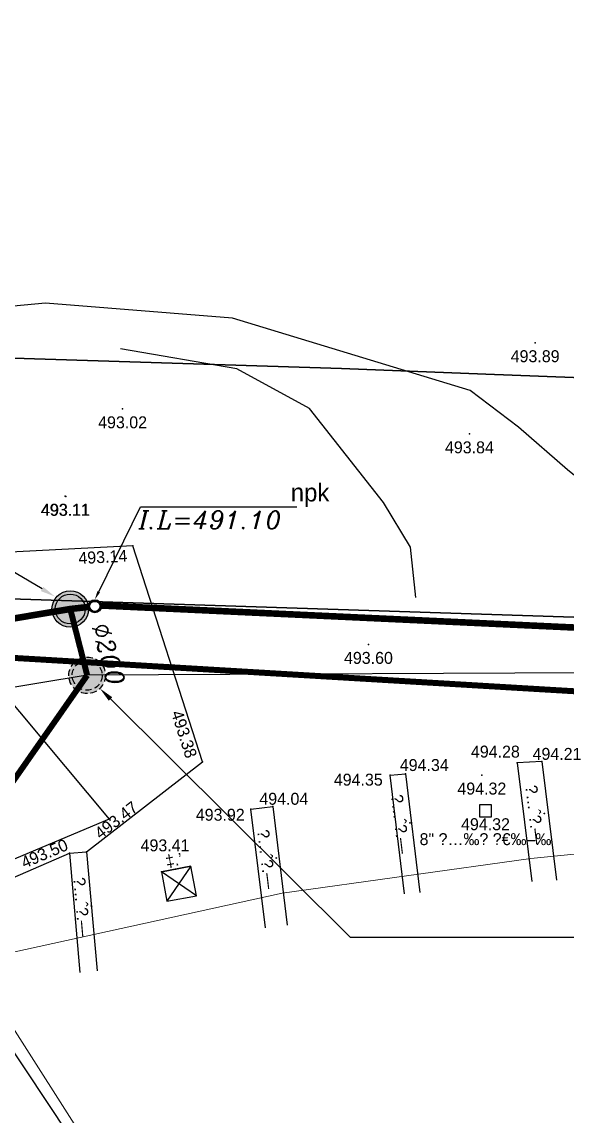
# Model space of a CAD drawing. Header units: metres. Extents: x 222509 to 223547, y 765290 to 766147.
# Drawn here: x 223055.95 to 223074.19, y 765758.05 to 765794.66 of the extents above; entities that cross this region are included whole.
import ezdxf
from ezdxf import colors
from ezdxf.entities.mleader import LeaderData, LeaderLine
from ezdxf.enums import TextEntityAlignment as Align
from ezdxf.math import Vec2, Vec3

# ---------------------------------------------------------------- set-up
doc = ezdxf.new("R2010")
doc.units = ezdxf.units.M
doc.linetypes.add('DASHED', pattern=[19.05, 12.7, -6.35])
for name, color, linetype in [('biuv metuhnan 200', 240, 'Continuous'), ('biuv metuhnan 250', 240, 'Continuous'), ('Biuv-Kayam', 246, 'DASHED'), ('biuv-kayam-lbetol', 244, 'reka-biyuv$0$Reka_new$0$X_LINE-DASH2'), ('Biuv-Metuhnan', 240, 'Continuous'), ('C1600', 3, 'Continuous'), ('M1501', 8, 'Continuous'), ('M2602', 8, 'Continuous'), ('M3001', 253, 'Continuous'), ('M4850', 220, 'Continuous'), ('M6332', 1, 'Continuous'), ('maim kayam', 140, 'DASHED'), ('Sewage-man-names', 240, 'Continuous'), ('TEXT-13', 13, 'Continuous')]:
    doc.layers.add(name, color=color, linetype=linetype)
for name, color, linetype, lineweight in [('C1602_0', 3, 'Continuous', 13), ('M1510', 8, 'Continuous', 25), ('M2401', 8, 'DASHED', 25), ('M2605', 8, 'Continuous', 25)]:
    doc.layers.add(name, color=color, linetype=linetype, lineweight=lineweight)
doc.styles.add('HANIT_TEXT', font='hebtxt')
doc.styles.add('HEBTXT', font='HEBTXT.SHX', dxfattribs={"width": 0.86})
doc.styles.add('ITALIC', font='italic')
doc.styles.add('reka-biyuv$0$Reka_new$0$STANDARD', font='HEB')
doc.styles.get("Standard").update_dxf_attribs({"font": 'arial.ttf'})
doc.styles.add('style10', font='miryl')
doc.linetypes.add('reka-biyuv$0$Reka_new$0$X_LINE-DASH2', pattern='A,0.5,-0.25,0.5,-0.0002,["X",reka-biyuv$0$Reka_new$0$STANDARD,S=0.3,R=0,X=0,Y=-0.14],-0.2', length=1.4502)

# ---------------------------------------------------------------- blocks, each defined once
blk = doc.blocks.new('G$CA04F5F5D')
at = {"layer": 'Biuv-Metuhnan'}
for radius in [0.146, 0.136, 0.126, 0.116]:
    blk.add_circle((0, 0), radius, dxfattribs=at)
blk = doc.blocks.new('shuha-01')
h = blk.add_hatch(color=255)
h.dxf.hatch_style = 1
h.paths.add_polyline_path([(0.411, 0, 1), (-0.411, 0, 1)])
at = {"layer": 'Biuv-Metuhnan'}
h = blk.add_hatch(color=256, dxfattribs=at)
h.paths.add_polyline_path([(0.411, 0, 1), (-0.411, 0, 1)], flags=17)
h.paths.add_polyline_path([(0.503, 0, 1), (-0.503, 0, 1)])
for radius in [0.503, 0.411]:
    blk.add_circle((0, 0), radius, dxfattribs=at)
blk = doc.blocks.new('G$C57783184')
h = blk.add_hatch(color=255)
h.dxf.hatch_style = 1
h.paths.add_polyline_path([(30, 0, 1), (-30, 0, 1)])
at = {"layer": 'Biuv-Kayam'}
h = blk.add_hatch(color=256, dxfattribs=at)
edge = h.paths.add_edge_path(flags=17)
edge.add_arc((0, 0), 30, 180, 540)
edge = h.paths.add_edge_path()
edge.add_arc((0, 0), 36.7, 180, 540)
for radius in [36.7, 30]:
    blk.add_circle((0, 0), radius, dxfattribs=at)
blk = doc.blocks.new('G$C48AC2FB6')
at = {"layer": 'maim kayam', "ltscale": 0.1}
blk.add_lwpolyline([(223137, 765768.647, 0.2, 0.2, 0), (223122.462, 765768.14, 0.2, 0.2, 0), (223107.924, 765769.158, 0.2, 0.2, 0), (223083.851, 765771.701, 0.2, 0.2, 0), (223044.964, 765774.013, 0.2, 0.2, 0), (222992.036, 765772.164, 0.2, 0.2, 0), (222926.762, 765765.458, 0.2, 0.2, 0), (222877.578, 765753.169, 0.2, 0.2, 0)], format="xyseb", dxfattribs=at)
blk = doc.blocks.new('M1502_P')
blk.add_point((0, 0))
at = {"style": 'HANIT_TEXT', "flags": 1}
blk.add_attdef('NAME', text='', height=1.6, dxfattribs=at).set_placement((0, 0.5), align=Align.BOTTOM_CENTER)
at = {"style": 'HANIT_TEXT'}
blk.add_attdef('HEIGHT', text='', height=1.6, dxfattribs=at).set_placement((0, -1), align=Align.TOP_CENTER)
at = {"style": 'HANIT_TEXT', "flags": 1}
blk.add_attdef('MARK', text='', height=1.6, dxfattribs=at).set_placement((0, -3), align=Align.TOP_CENTER)
blk = doc.blocks.new('M2406_A')
blk.add_circle((0, 0), 0.05)
at = {"style": 'HANIT_TEXT', "flags": 1}
blk.add_attdef('NAME', text='', height=1.6, dxfattribs=at).set_placement((0, 0.5), align=Align.BOTTOM_CENTER)
at = {"style": 'HANIT_TEXT'}
for tag, p in [('MARK', (0, -0.5)), ('DESC', (0, -3))]:
    blk.add_attdef(tag, text='', height=1.6, dxfattribs=at).set_placement(p, align=Align.TOP_CENTER)
blk = doc.blocks.new('C1692')
at = {"color": 255}
blk.add_circle((0, 0), 0.05, dxfattribs=at)
at = {"style": 'HEBTXT'}
blk.add_attdef('TEXT', text='', height=2, dxfattribs=at).set_placement((0, 1.5), align=Align.MIDDLE)
blk = doc.blocks.new('M4850_E')
blk.add_lwpolyline([(0, -0.8), (0.8, -0.8), (0.8, 0.8), (-0.8, 0.8), (-0.8, -0.8), (0.8, -0.8)])
at = {"style": 'HANIT_TEXT'}
blk.add_attdef('NAME', text='', height=1.6, dxfattribs=at).set_placement((0, 0.5), align=Align.BOTTOM_CENTER)
for tag, p in [('HEIGHT', (0, -1)), ('MARK', (0, -3))]:
    blk.add_attdef(tag, text='', height=1.6, dxfattribs=at).set_placement(p, align=Align.TOP_CENTER)
at = {"style": 'HANIT_TEXT', "flags": 1}
blk.add_attdef('OWNER', text='', height=1.6, dxfattribs=at).set_placement((0, -5), align=Align.TOP_CENTER)
blk = doc.blocks.new('G$C17BD8FF4')
at = {"layer": 'C1600'}
for points in [[(223157.168, 765728.369), (223146.76, 765724.5), (223141.036, 765735.955), (223133.69, 765739.09), (223136.907, 765753.993), (223138.078, 765759.419), (223139.219, 765762.688), (223140.203, 765767.125), (223118.781, 765777.812), (223115.25, 765779.25), (223109.281, 765780.75), (223105.984, 765781.312), (223102.734, 765781.688), (223092.594, 765782.062), (223071.469, 765782.875), (223066.641, 765783.062), (223008.922, 765784.875), (222997.891, 765778.812), (222964.641, 765784.125)], [(222964.641, 765784.125), (222997.891, 765778.812), (223008.922, 765784.875), (223066.641, 765783.062), (223071.469, 765782.875), (223092.594, 765782.062), (223102.734, 765781.688), (223105.984, 765781.312), (223109.281, 765780.75), (223115.25, 765779.25), (223118.781, 765777.812), (223140.203, 765767.125), (223139.219, 765762.688), (223138.078, 765759.419), (223113.989, 765771.606), (223104.92, 765773.745), (223010.981, 765776.807), (222999.582, 765770.71), (222962.172, 765776.227)], [(222831.792, 765764.058), (222835.36, 765764.923), (222845.442, 765757.235), (222882.056, 765752.647), (222908.246, 765760.436), (222920.188, 765761.379), (222933.859, 765765.757), (222949.883, 765768.303), (222957.169, 765775.153), (222962.172, 765776.227), (222999.582, 765770.71), (223010.981, 765776.807), (223104.92, 765773.745), (223113.989, 765771.606), (223138.078, 765759.419), (223136.907, 765753.993), (223133.69, 765739.09), (223141.036, 765735.955), (223146.76, 765724.5), (223157.168, 765728.369)]]:
    blk.add_lwpolyline(points, dxfattribs=at)
at = {"layer": 'C1602_0'}
for points in [[(223050.5, 765825.438), (223144.234, 765781.312), (223140.203, 765767.125), (223118.781, 765777.812), (223115.25, 765779.25), (223109.281, 765780.75), (223105.984, 765781.312), (223102.734, 765781.688), (223092.594, 765782.062), (223071.469, 765782.875), (223066.641, 765783.062), (223008.922, 765784.875), (222997.891, 765778.812), (222964.641, 765784.125)], [(222964.641, 765784.125), (222997.891, 765778.812), (223008.922, 765784.875), (223066.641, 765783.062), (223071.469, 765782.875), (223092.594, 765782.062), (223102.734, 765781.688), (223105.984, 765781.312), (223109.281, 765780.75), (223115.25, 765779.25), (223118.781, 765777.812), (223140.203, 765767.125), (223139.219, 765762.688), (223138.078, 765759.419), (223113.989, 765771.606), (223104.92, 765773.745), (223010.981, 765776.807), (222999.582, 765770.71), (222962.172, 765776.227)], [(223010.981, 765776.807), (223104.92, 765773.745)], [(223093.77, 765760.343), (223088.962, 765763.21), (223083.518, 765766.085), (223078.68, 765767.235), (223072.971, 765766.66), (223064.654, 765765.51), (223054.221, 765763.223)], [(223092.974, 765748.629), (223092.885, 765748.585), (223092.796, 765748.543), (223092.705, 765748.502), (223092.614, 765748.463), (223092.522, 765748.426), (223092.43, 765748.39), (223069.84, 765738.7), (223054.221, 765763.223), (223064.654, 765765.51), (223072.971, 765766.66), (223078.68, 765767.235), (223083.518, 765766.085), (223088.962, 765763.21), (223093.77, 765760.343)]]:
    blk.add_lwpolyline(points, dxfattribs=at)
blk.add_lwpolyline([(223052.24, 765731.34), (223036.26, 765755.84), (223054.221, 765763.223), (223069.84, 765738.7), (223052.24, 765731.34)], close=True, dxfattribs=at)
at = {"layer": 'M2401'}
blk.add_lwpolyline([(223047.469, 765762.765), (223054.01, 765765.349), (223054.572, 765765.563), (223057.535, 765766.838), (223058.112, 765766.889), (223061.991, 765769.897), (223059.654, 765777.121), (223050.424, 765776.657), (223049.934, 765775.195), (223047.661, 765775.388)], dxfattribs=at)
at = {"layer": 'M2602'}
for points, elevation in [([(223073.345, 765769.906), (223072.523, 765769.861), (223073.009, 765765.891)], 494.281), ([(223073.345, 765769.906), (223073.831, 765765.936)], 494.213), ([(223068.752, 765765.485), (223068.266, 765769.455), (223068.781, 765769.501), (223069.267, 765765.531)], 494.353), ([(223064.097, 765764.342), (223063.611, 765768.312), (223064.338, 765768.401), (223064.824, 765764.431)], 494.036)]:
    blk.add_lwpolyline(points, dxfattribs=dict(at, elevation=elevation))
for points in [[(223057.535, 765766.838), (223058.112, 765766.889), (223058.464, 765762.905)], [(223057.535, 765766.838), (223057.887, 765762.854)]]:
    blk.add_lwpolyline(points, dxfattribs=at)
at = {"layer": 'M6332', "elevation": 971.949}
blk.add_lwpolyline([(223061.783, 765765.419), (223061.604, 765766.403), (223060.62, 765766.223), (223060.8, 765765.239), (223061.783, 765765.419), (223060.62, 765766.223), (223061.604, 765766.403), (223060.8, 765765.239)], dxfattribs=at)
at = {"layer": 'M1501'}
ref = blk.add_blockref('M1502_P', (223073.12, 765783.921, 493.888), dxfattribs=dict(at, xscale=0.25, yscale=0.25, zscale=0.25))
ref.add_attrib('HEIGHT', '493.89', dxfattribs={"layer": '0', "height": 0.4, "style": 'HANIT_TEXT'}).set_placement((223073.12, 765783.671), align=Align.TOP_CENTER)
ref = blk.add_blockref('M1502_P', (223059.315, 765781.709, 493.022), dxfattribs=dict(at, xscale=0.25, yscale=0.25, zscale=0.25))
ref.add_attrib('HEIGHT', '493.02', dxfattribs={"layer": '0', "height": 0.4, "style": 'HANIT_TEXT'}).set_placement((223059.315, 765781.459), align=Align.TOP_CENTER)
ref = blk.add_blockref('M1502_P', (223070.921, 765780.872, 493.836), dxfattribs=dict(at, xscale=0.25, yscale=0.25, zscale=0.25))
ref.add_attrib('HEIGHT', '493.84', dxfattribs={"layer": '0', "height": 0.4, "style": 'HANIT_TEXT'}).set_placement((223070.921, 765780.622), align=Align.TOP_CENTER)
ref = blk.add_blockref('M1502_P', (223057.396, 765778.783, 493.106), dxfattribs=dict(at, xscale=0.25, yscale=0.25, zscale=0.25))
ref.add_attrib('HEIGHT', '493.11', dxfattribs={"layer": '0', "height": 0.4, "style": 'HANIT_TEXT'}).set_placement((223057.396, 765778.533), align=Align.TOP_CENTER)
ref = blk.add_blockref('M1502_P', (223057.412, 765778.781, 493.109), dxfattribs=dict(at, xscale=0.25, yscale=0.25, zscale=0.25))
ref.add_attrib('HEIGHT', '493.11', dxfattribs={"layer": '0', "height": 0.4, "style": 'HANIT_TEXT'}).set_placement((223057.412, 765778.531), align=Align.TOP_CENTER)
ref = blk.add_blockref('M1502_P', (223059.654, 765777.121, 493.139), dxfattribs=dict(at, xscale=0.25, yscale=0.25, zscale=0.25, rotation=2.877885216531128))
ref.add_attrib('HEIGHT', '493.14', dxfattribs={"layer": '0', "height": 0.4, "rotation": 2.8779, "style": 'HANIT_TEXT'}).set_placement((223058.643, 765776.955), align=Align.TOP_CENTER)
ref = blk.add_blockref('M1502_P', (223067.542, 765773.827, 493.602), dxfattribs=dict(at, xscale=0.25, yscale=0.25, zscale=0.25))
ref.add_attrib('HEIGHT', '493.60', dxfattribs={"layer": '0', "height": 0.4, "style": 'HANIT_TEXT'}).set_placement((223067.542, 765773.577), align=Align.TOP_CENTER)
ref = blk.add_blockref('M1502_P', (223061.991, 765769.897, 493.383), dxfattribs=dict(at, xscale=0.25, yscale=0.25, zscale=0.25, rotation=287.9266527308057))
ref.add_attrib('HEIGHT', '493.38', dxfattribs={"layer": '0', "height": 0.4, "rotation": 287.9267, "style": 'HANIT_TEXT'}).set_placement((223061.565, 765770.887), align=Align.TOP_CENTER)
ref = blk.add_blockref('M1502_P', (223072.523, 765769.861, 494.281), dxfattribs=dict(at, xscale=0.25, yscale=0.25, zscale=0.25))
ref.add_attrib('HEIGHT', '494.28', dxfattribs={"layer": '0', "height": 0.4, "style": 'HANIT_TEXT'}).set_placement((223071.79, 765770.441), align=Align.TOP_CENTER)
ref = blk.add_blockref('M1502_P', (223073.345, 765769.906, 494.213), dxfattribs=dict(at, xscale=0.25, yscale=0.25, zscale=0.25))
ref.add_attrib('HEIGHT', '494.21', dxfattribs={"layer": '0', "height": 0.4, "style": 'HANIT_TEXT'}).set_placement((223073.853, 765770.365), align=Align.TOP_CENTER)
ref = blk.add_blockref('M1502_P', (223068.781, 765769.501, 494.338), dxfattribs=dict(at, xscale=0.25, yscale=0.25, zscale=0.25))
ref.add_attrib('HEIGHT', '494.34', dxfattribs={"layer": '0', "height": 0.4, "style": 'HANIT_TEXT'}).set_placement((223069.41, 765769.992), align=Align.TOP_CENTER)
ref = blk.add_blockref('M1502_P', (223068.266, 765769.455, 494.353), dxfattribs=dict(at, xscale=0.25, yscale=0.25, zscale=0.25))
ref.add_attrib('HEIGHT', '494.35', dxfattribs={"layer": '0', "height": 0.4, "style": 'HANIT_TEXT'}).set_placement((223067.202, 765769.503), align=Align.TOP_CENTER)
ref = blk.add_blockref('M1502_P', (223071.337, 765769.455, 494.317), dxfattribs=dict(at, xscale=0.25, yscale=0.25, zscale=0.25))
ref.add_attrib('HEIGHT', '494.32', dxfattribs={"layer": '0', "height": 0.4, "style": 'HANIT_TEXT'}).set_placement((223071.337, 765769.205), align=Align.TOP_CENTER)
ref = blk.add_blockref('M1502_P', (223064.338, 765768.401, 494.036), dxfattribs=dict(at, xscale=0.25, yscale=0.25, zscale=0.25))
ref.add_attrib('HEIGHT', '494.04', dxfattribs={"layer": '0', "height": 0.4, "style": 'HANIT_TEXT'}).set_placement((223064.71, 765768.863), align=Align.TOP_CENTER)
ref = blk.add_blockref('M1502_P', (223058.112, 765766.889, 493.47), dxfattribs=dict(at, xscale=0.25, yscale=0.25, zscale=0.25, rotation=217.7920605912505))
ref.add_attrib('HEIGHT', '493.47', dxfattribs={"layer": '0', "height": 0.4, "rotation": 37.7921, "style": 'HANIT_TEXT'}).set_placement((223058.979, 765768.108), align=Align.TOP_CENTER)
ref = blk.add_blockref('M1502_P', (223063.611, 765768.312, 493.919), dxfattribs=dict(at, xscale=0.25, yscale=0.25, zscale=0.25))
ref.add_attrib('HEIGHT', '493.92', dxfattribs={"layer": '0', "height": 0.4, "style": 'HANIT_TEXT'}).set_placement((223062.583, 765768.329), align=Align.TOP_CENTER)
ref = blk.add_blockref('M1502_P', (223057.535, 765766.838, 493.496), dxfattribs=dict(at, xscale=0.25, yscale=0.25, zscale=0.25, rotation=203.2825539831667))
ref.add_attrib('HEIGHT', '493.50', dxfattribs={"layer": '0', "height": 0.4, "rotation": 23.2826, "style": 'HANIT_TEXT'}).set_placement((223056.621, 765767.014), align=Align.TOP_CENTER)
ref = blk.add_blockref('M1502_P', (223060.62, 765766.223, 493.412), dxfattribs=dict(at, xscale=0.25, yscale=0.25, zscale=0.25))
ref.add_attrib('HEIGHT', '493.41', dxfattribs={"layer": '0', "height": 0.4, "style": 'HANIT_TEXT'}).set_placement((223060.736, 765767.305), align=Align.TOP_CENTER)
at = {"layer": 'M2602', "xscale": 0.25, "yscale": 0.25, "zscale": 0.25}
for p, rotation in [((223068.933, 765767.858, 494.353), 276.9794727619919), ((223073.43, 765768.172), 276.9794727619919), ((223064.458, 765766.683, 493.919), 276.9794727619919), ((223058.272, 765765.074), 275.0511449790872)]:
    blk.add_blockref('M2406_A', p, dxfattribs=dict(at, rotation=rotation)).add_auto_attribs({'MARK': '\x8f…ˆ\x81.—'})
at = {"layer": 'M4850', "xscale": 0.25, "yscale": 0.25, "zscale": 0.25}
blk.add_blockref('M4850_E', (223071.459, 765768.262, 494.317), dxfattribs=at).add_auto_attribs({'HEIGHT': '494.32', 'MARK': '8" \x81…‰\x81 \x9a€‰–‰'})
at = {"layer": 'M6332', "xscale": 0.2, "yscale": 0.2, "zscale": 0.2, "rotation": 10.35007863156286}
blk.add_blockref('C1692', (223061.086, 765766.308, 493.412), dxfattribs=at).add_auto_attribs({'TEXT': '‡.’'})
blk = doc.blocks.new('G$CEBE070F1')
at = {"layer": 'M1510'}
blk.add_polyline3d([(223069.13, 765775.4, 494.52), (223068.95, 765777.08, 494.51), (223068.05, 765778.58, 494.42), (223065.57, 765781.72, 494.25), (223063.14, 765783.05, 493.99), (223059.24, 765783.72, 493.69)], dxfattribs=at)
at = {"layer": 'M2401'}
blk.add_polyline3d([(222975.51, 765764.06, 483.64), (223002, 765767.95, 486.72), (223034.71, 765774.3, 490.69), (223050.2, 765777.1, 492.43), (223051.57, 765776.7, 492.55), (223058.87, 765767.98, 493.89), (223049.98, 765764.25, 494.04), (223042.07, 765762.03, 494.16), (223035.25, 765760.74, 494.57), (223029.28, 765759.69, 494.6), (223024.84, 765758.33, 494.51), (223020.74, 765756.93, 494.53), (223015.54, 765754.29, 494.6), (223007.73, 765749.81, 494.89), (222988.72, 765736.98, 495.91)], dxfattribs=at)
at = {"layer": 'M2605'}
blk.add_polyline3d([(223072.93, 765753.23, 508.18), (223064.45, 765752.91, 506.45), (223059.02, 765755.16, 505.85), (223054.55, 765761.88, 505.81), (223038.01, 765755.23, 505.83), (223042.01, 765747.84, 505.87), (223048.52, 765736.32, 507.65), (223050.82, 765731.87, 507.92)], dxfattribs=at)
at = {"layer": 'M3001'}
blk.add_polyline3d([(223124.26, 765773.51, 506.96), (223112.14, 765770.61, 505.23), (223105.84, 765770.35, 503.99), (223103.76, 765772.72, 503.26), (223102.97, 765775.62, 501.28), (223092.39, 765776.83, 498.03), (223080.67, 765777.15, 495.02), (223075.71, 765778.45, 494.18), (223074.2, 765779.67, 493.92), (223072.56, 765781.1, 493.75), (223070.95, 765782.32, 493.62), (223062.99, 765784.74, 493.53), (223056.74, 765785.25, 493.06), (223050.64, 765784.68, 492.29), (223043.06, 765783.65, 488.98), (223023.34, 765782.08, 485.49), (222998.54, 765779.7, 482.03), (222975.57, 765777.11, 478.57)], dxfattribs=at)
blk = doc.blocks.new('G$CDE37A9AE')
at = {"layer": 'biuv metuhnan 200', "const_width": 0.2}
blk.add_lwpolyline([(223057.564, 765775.013), (223058.13, 765772.795)], dxfattribs=at)
at = {"layer": 'biuv metuhnan 250', "const_width": 0.22}
for points in [[(223058.168, 765775.081), (223057.564, 765775.013), (223019.557, 765768.642), (222981.036, 765762.821)], [(223102.523, 765773.087), (223058.602, 765775.129)]]:
    blk.add_lwpolyline(points, dxfattribs=at)
at = {"layer": 'Biuv-Kayam', "ltscale": 0.05, "const_width": 0.2}
blk.add_lwpolyline([(223044.806, 765763.77), (223053.981, 765766.863), (223058.13, 765772.795)], dxfattribs=at)
at = {"layer": 'biuv-kayam-lbetol', "ltscale": 1.5}
blk.add_lwpolyline([(223119.049, 765769.734), (223096.301, 765772.978), (223058.13, 765772.795), (222914.842, 765749.072), (222889.934, 765743.113), (222868.975, 765740.257)], dxfattribs=at)
at = {"xscale": 1.217317252201134, "yscale": 1.217317252201134, "zscale": 1.217317252201134}
blk.add_blockref('shuha-01', (223057.564, 765775.013), dxfattribs=at)
at = {"xscale": 1.5, "yscale": 1.5, "zscale": 1.5, "rotation": 13.18075641228531}
blk.add_blockref('G$CA04F5F5D', (223058.385, 765775.105), dxfattribs=at)
at = {"layer": 'Biuv-Kayam', "ltscale": 4, "xscale": 0.01666666666772324, "yscale": 0.01666666666772324, "zscale": 0.3333333333544649, "rotation": 340.6326307074547}
blk.add_blockref('G$C57783184', (223058.13, 765772.795), dxfattribs=at)
at = {"layer": 'Sewage-man-names'}
for s, style, p in [('npk', 'style10', (223064.942, 765778.612)), ('I.L=491.10', 'ITALIC', (223059.854, 765777.693))]:
    blk.add_text(s, height=0.6, dxfattribs=dict(at, style=style)).set_placement(p)
at = {"layer": 'Sewage-man-names', "style": 'ITALIC'}
blk.add_text('%%C200', height=0.6, rotation=285.2797, dxfattribs=at).set_placement((223058.27, 765774.449))
at = {"layer": 'Sewage-man-names'}
ml = blk.add_multileader_mtext('Standard', dxfattribs=at)
ml.set_content(' ', color=256)
ml.set_leader_properties()
ml.build(insert=Vec2(0, 0))
ml.multileader.update_dxf_attribs({"dogleg_length": 6.143, "arrow_head_size": 0.5})
ctx = ml.context
ctx.base_point, ctx.arrow_head_size, ctx.plane_origin = Vec3(223037.755, 765779.903), 0.5, Vec3(223050.118, 765779.73)
ctx.text_align_type = 2
notes = []
notes.append((ctx, [(0, (1, 1, 0), (223049.451, 765779.903), (-1, 0), 6.143, [(0, [(223057.052, 765775.429)], 0, [])])]))
ctx.mtext.insert, ctx.mtext.rotation, ctx.mtext.alignment, ctx.mtext.flow_direction = Vec3(223041.307, 765781.904), 6.283185, 3, 5
ml = blk.add_multileader_mtext('Standard', dxfattribs=at)
ml.set_content(' ', color=256)
ml.set_leader_properties()
ml.build(insert=Vec2(0, 0))
ml.multileader.update_dxf_attribs({"dogleg_length": 3.32, "arrow_head_size": 0.3})
ctx = ml.context
ctx.base_point, ctx.arrow_head_size, ctx.plane_origin, ctx.plane_x_axis, ctx.plane_y_axis = Vec3(223070.704, 765778.426, -1851.883), 0.3, Vec3(223060.788, 765776.373, -1851.883), Vec3(-1, 0), Vec3(0, -1)
ctx.text_align_type = 2
notes.append((ctx, [(0, (1, 1, 0), (223059.913, 765778.426, -1851.883), (1, 0), 5.238, [(0, [(223058.385, 765775.323, -1851.883)], 0, [])])]))
ctx.mtext.insert, ctx.mtext.text_direction, ctx.mtext.rotation, ctx.mtext.alignment, ctx.mtext.flow_direction = Vec3(223067.152, 765776.425, -1851.883), Vec3(-1, 0), 3.141593, 3, 5
at = {"layer": 'TEXT-13'}
ml = blk.add_multileader_mtext('Standard', dxfattribs=at)
ml.set_content(' ', color=256)
ml.set_leader_properties()
ml.build(insert=Vec2(0, 0))
ml.multileader.update_dxf_attribs({"text_right_attachment_type": 6, "dogleg_length": 8.484, "arrow_head_size": 0.5})
ctx = ml.context
ctx.base_point, ctx.char_height, ctx.arrow_head_size, ctx.landing_gap_size, ctx.plane_origin, ctx.plane_x_axis, ctx.plane_y_axis = Vec3(223075.641, 765763.954), 0.165, 0.5, 0.0824, Vec3(223038.213, 765632.959), Vec3(-1, 0), Vec3(0, -1)
ctx.right_attachment, ctx.text_align_type = 6, 2
notes.append((ctx, [(0, (1, 1, 0), (223066.929, 765764.036), (1, 0), 8.484, [(0, [(223058.555, 765772.355)], 0, [])])]))
ctx.mtext.insert, ctx.mtext.text_direction, ctx.mtext.rotation, ctx.mtext.alignment, ctx.mtext.flow_direction = Vec3(223075.495, 765763.871), Vec3(-1, 0), 3.141593, 3, 5
for ctx, leaders in notes:
    for number, flags, end, landing, length, lines in leaders:
        leader = LeaderData()
        leader.index, (leader.has_last_leader_line, leader.has_dogleg_vector, leader.attachment_direction) = number, flags
        leader.last_leader_point, leader.dogleg_vector, leader.dogleg_length = Vec3(end), Vec3(landing), length
        for number, points, colour, breaks in lines:
            line = LeaderLine()
            line.index, line.vertices, line.color, line.breaks = number, Vec3.list(points), colors.encode_raw_color(colour), breaks
            leader.lines.append(line)
        ctx.leaders.append(leader)

msp = doc.modelspace()

# ---------------------------------------------------------------- block references
for name in ['G$CEBE070F1', 'G$C48AC2FB6', 'G$CDE37A9AE', 'G$C17BD8FF4']:
    msp.add_blockref(name, (0, 0))

doc.saveas('drawing.dxf')
